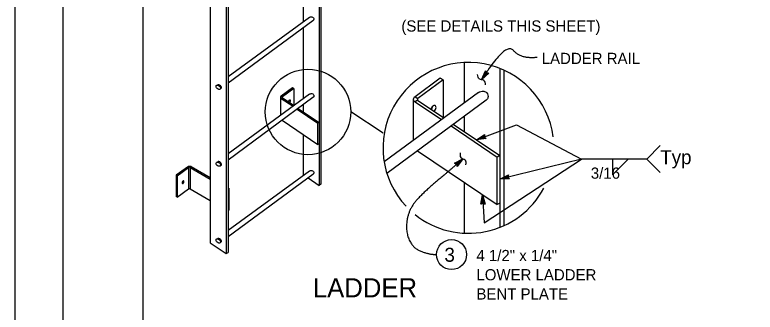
# Model space of a CAD drawing. Extents: x -893 to 867, y -474 to 712.
# Drawn here: x -893.5 to -431.2, y -190.3 to -4.5 of the extents above; entities that cross this region are included whole.
import ezdxf

# ---------------------------------------------------------------- set-up
doc = ezdxf.new("R2010")
doc.units = 0
for name, color, linetype in [('10 Sheet Format', 7, 'Continuous'), ('60 Nongeo Data', 7, 'Continuous'), ('str_Text-A', 7, 'Continuous')]:
    doc.layers.add(name, color=color, linetype=linetype)

msp = doc.modelspace()

# ---------------------------------------------------------------- linework, layer by layer
at = {"layer": '10 Sheet Format'}
for p, q in [((-863.45, 668.96), (-863.45, -431.04)), ((-813.45, 643.96), (-813.45, -406.04))]:
    msp.add_line(p, q, dxfattribs=at)
for points in [[(-893.45, -474.04), (866.55, -474.04), (866.55, 711.96), (-893.45, 711.96)], [(-863.45, -431.04), (836.55, -431.04), (836.55, 668.96), (-863.45, 668.96)]]:
    msp.add_lwpolyline(points, close=True, dxfattribs=at)
at = {"layer": '60 Nongeo Data'}
for p, q in [((-771.44, 120.46), (-771.44, -147)), ((-703.46, 58.73), (-703.46, -111.12)), ((-702.34, 58.08), (-702.34, -110.3)), ((-713.46, 35.25), (-713.46, -9.05)), ((-761.44, 12.61), (-761.44, -153.7)), ((-760.32, 11.97), (-760.32, -153.09)), ((-709.52, -6.16), (-760.32, -43.37)), ((-707.4, -8.28), (-760.32, -47.34)), ((-713.46, -12.75), (-713.46, -57.11)), ((-612.99, -34.39), (-612.99, -59.74)), ((-590.66, -38.04), (-590.66, -137.31)), ((-588.16, -39.1), (-588.16, -136.25)), ((-627.8, -44.18), (-643.59, -55.75)), ((-625.95, -45.24), (-641.75, -56.81)), ((-625.95, -45.24), (-627.8, -44.18)), ((-625.95, -45.24), (-625.95, -68.72)), ((-767.35, -48.59), (-766.73, -48.29)), ((-765.22, -50.93), (-764.66, -50.46)), ((-720.09, -50.14), (-727.17, -55.32)), ((-719.27, -50.62), (-726.34, -55.8)), ((-719.27, -50.62), (-720.09, -50.14)), ((-719.27, -50.62), (-719.27, -61.13)), ((-709.44, -54.16), (-760.32, -91.44)), ((-727.17, -55.32), (-726.34, -55.8)), ((-604, -53.16), (-662.9, -96.3)), ((-707.32, -56.28), (-760.32, -95.41)), ((-727.65, -56.03), (-727.65, -67.5)), ((-726.5, -56.26), (-727.14, -56.73)), ((-727.14, -56.73), (-719.75, -61.71)), ((-726.5, -56.26), (-719.1, -61.24)), ((-599.27, -57.89), (-661.17, -103.59)), ((-644.67, -57.33), (-644.67, -82.94)), ((-643.59, -55.75), (-641.75, -56.81)), ((-642.11, -57.84), (-643.54, -58.89)), ((-643.54, -58.89), (-627.02, -70.01)), ((-642.11, -57.84), (-625.59, -68.96)), ((-717.09, -63.5), (-704.18, -72.19)), ((-716.45, -63.03), (-703.46, -71.77)), ((-713.46, -60.81), (-713.46, -65.04)), ((-612.99, -68), (-612.99, -77.44)), ((-726.5, -70.44), (-704.18, -85.47)), ((-703.46, -71.77), (-704.18, -72.19)), ((-704.18, -85.47), (-704.18, -72.19)), ((-619.67, -72.95), (-590.66, -92.48)), ((-621.09, -74), (-592.27, -93.41)), ((-713.46, -79.22), (-713.46, -104.43)), ((-703.46, -85.05), (-704.18, -85.47)), ((-642.1, -89.51), (-592.27, -123.06)), ((-767.31, -96.62), (-766.69, -96.32)), ((-590.66, -92.48), (-592.27, -93.41)), ((-592.27, -123.06), (-592.27, -93.41)), ((-785.7, -99.64), (-792.77, -104.82)), ((-792.01, -105.16), (-784.94, -99.97)), ((-784.94, -99.97), (-785.7, -99.64)), ((-784.94, -99.97), (-784.94, -113.25)), ((-783.31, -99.38), (-783.98, -99.94)), ((-783.98, -99.94), (-783.98, -113.34)), ((-783.98, -99.94), (-771.44, -107.18)), ((-783.31, -99.38), (-771.44, -106.23)), ((-765.18, -98.96), (-764.62, -98.49)), ((-792.77, -104.82), (-792.77, -118.06)), ((-792.01, -105.16), (-792.77, -104.82)), ((-792.01, -105.16), (-792.01, -118.5)), ((-709.52, -102.16), (-760.32, -139.37)), ((-707.4, -104.28), (-760.32, -143.34)), ((-713.46, -104.43), (-713.02, -104.72)), ((-710.39, -106.49), (-703.46, -111.12)), ((-702.34, -110.3), (-703.46, -111.12)), ((-612.99, -109.11), (-612.99, -140.96)), ((-792.01, -118.5), (-784.94, -113.25)), ((-783.98, -113.34), (-771.44, -120.57)), ((-760.32, -112.65), (-759.6, -113.07)), ((-759.6, -113.07), (-760.32, -113.6)), ((-759.6, -126.46), (-759.6, -113.07)), ((-792.01, -118.5), (-792.77, -118.06)), ((-590.66, -122.13), (-592.27, -123.06)), ((-759.6, -126.46), (-760.32, -126.99)), ((-771.44, -147), (-761.44, -153.7)), ((-767.35, -144.59), (-766.73, -144.29)), ((-765.22, -146.93), (-764.66, -146.46)), ((-761.44, -153.7), (-760.33, -153.05))]:
    msp.add_line(p, q, dxfattribs=at)
for points in [[(-727.17, -55.32), (-727.42, -55.54), (-727.52, -55.66), (-727.59, -55.78), (-727.63, -55.9), (-727.65, -56.03), (-727.63, -56.16), (-727.59, -56.29), (-727.52, -56.41), (-727.42, -56.52), (-727.3, -56.63), (-727.15, -56.73)], [(-721.3, -58.28), (-721.31, -58.13), (-721.35, -58), (-721.4, -57.9), (-721.48, -57.82), (-721.58, -57.77), (-721.69, -57.75), (-721.81, -57.76), (-721.94, -57.8), (-722.07, -57.87), (-722.21, -57.97), (-722.33, -58.09), (-722.45, -58.23), (-722.55, -58.38), (-722.64, -58.55), (-722.71, -58.72), (-722.73, -58.8)], [(-643.59, -55.75), (-644.16, -56.23), (-644.38, -56.49), (-644.54, -56.76), (-644.63, -57.04), (-644.67, -57.33), (-644.63, -57.62), (-644.54, -57.9), (-644.38, -58.17), (-644.16, -58.43), (-643.88, -58.66), (-643.55, -58.88)], [(-630.49, -62.35), (-630.52, -62.02), (-630.59, -61.74), (-630.72, -61.5), (-630.9, -61.32), (-631.11, -61.21), (-631.36, -61.17), (-631.63, -61.19), (-631.92, -61.28), (-632.22, -61.44), (-632.52, -61.65), (-632.8, -61.92), (-633.06, -62.23), (-633.29, -62.58), (-633.49, -62.95), (-633.64, -63.34), (-633.69, -63.51)], [(-788.97, -109.56), (-788.95, -109.67), (-788.91, -109.77), (-788.85, -109.85), (-788.78, -109.91), (-788.7, -109.94), (-788.61, -109.95), (-788.51, -109.93), (-788.41, -109.88), (-788.31, -109.82), (-788.21, -109.73), (-788.12, -109.62), (-788.04, -109.49), (-787.97, -109.36), (-787.91, -109.22), (-787.87, -109.07), (-787.85, -108.93), (-787.85, -108.8), (-787.86, -108.67), (-787.89, -108.57), (-787.94, -108.48), (-788, -108.41), (-788.08, -108.36), (-788.16, -108.34), (-788.26, -108.35), (-788.36, -108.38), (-788.46, -108.44), (-788.56, -108.52), (-788.65, -108.62), (-788.74, -108.73), (-788.82, -108.86), (-788.88, -109), (-788.93, -109.14), (-788.96, -109.29), (-788.97, -109.43), (-788.97, -109.56)]]:
    msp.add_lwpolyline(points, dxfattribs=at)
for centre, radius, start, end in [((-766.33, -49.27), 1.06, 81.2714, 112.2127), ((-766.69, -50.42), 2.26, 13.2732, 76.7268), ((-765.05, -50.03), 0.581, 312.2641, 12.3094), ((-726.18, -56.11), 0.35, 116.4801, 205.1705), ((-723.88, -57.65), 1.7, 315.3447, 349.095), ((-722.94, -58.19), 1.64, 312.5144, 357.0744), ((-641.4, -57.51), 0.782, 116.4801, 205.1705), ((-636.25, -60.94), 3.79, 315.3447, 349.095), ((-634.15, -62.16), 3.67, 312.5144, 357.0744), ((-766.28, -97.31), 1.06, 81.2714, 112.2127), ((-766.64, -98.46), 2.26, 13.2732, 76.7268), ((-784.25, -101.81), 2.61, 68.8373, 123.618), ((-784.43, -100.69), 0.879, 59.1347, 125.0691), ((-765.01, -98.06), 0.581, 312.2641, 12.3094), ((-789.98, -108.45), 1.38, 317.1746, 355.2862), ((-784.54, -114.22), 1.05, 57.9434, 112.4257), ((-766.33, -145.27), 1.06, 81.2714, 112.2127), ((-766.69, -146.42), 2.26, 13.2732, 76.7268), ((-765.05, -146.03), 0.581, 312.2641, 12.3094)]:
    msp.add_arc(centre, radius, start, end, dxfattribs=at)
for centre in [(-766.44, -49.86), (-766.4, -97.89), (-766.44, -145.86)]:
    msp.add_ellipse(centre, major_axis=(1.22, -1.07), ratio=0.632981, dxfattribs=at)
for points in [[(-709.52, -6.16), (-709.28, -6.02), (-708.9, -5.78), (-708, -5.67), (-707.13, -6.17), (-706.8, -6.8), (-706.84, -7.64), (-706.96, -7.88), (-707.23, -8.16), (-707.4, -8.28)], [(-599.58, -48.3), (-599.62, -47.04), (-600.05, -44.92), (-604.01, -45.22), (-604.45, -43.09), (-604.49, -41.83)], [(-709.44, -54.16), (-709.2, -54.02), (-708.81, -53.78), (-707.91, -53.67), (-707.04, -54.17), (-706.71, -54.8), (-706.75, -55.64), (-706.87, -55.88), (-707.14, -56.16), (-707.32, -56.28)], [(-604, -53.16), (-603.47, -52.83), (-602.6, -52.3), (-600.6, -52.07), (-598.65, -53.17), (-597.92, -54.58), (-598.01, -56.45), (-598.28, -57), (-598.87, -57.61), (-599.27, -57.89)], [(-615.32, -90.74), (-615.57, -91.97), (-615.64, -94.15), (-611.71, -94.76), (-611.78, -96.94), (-612.03, -98.17)], [(-709.52, -102.16), (-709.28, -102.02), (-708.9, -101.78), (-708, -101.67), (-707.13, -102.17), (-706.8, -102.8), (-706.84, -103.64), (-706.96, -103.88), (-707.23, -104.16), (-707.4, -104.28)]]:
    msp.add_open_spline(points, degree=3, dxfattribs=at)
at = {"layer": 'str_Text-A'}
for p, q in [((-663.48, -78.55), (-683.72, -65.23)), ((-498.95, -94.64), (-490.44, -86.12)), ((-539.59, -94.64), (-590.64, -107.16)), ((-498.95, -94.64), (-539.59, -94.64)), ((-520.38, -104.59), (-510.42, -94.64)), ((-520.38, -94.64), (-520.38, -104.59)), ((-498.95, -94.64), (-490.44, -103.15))]:
    msp.add_line(p, q, dxfattribs=at)
for points in [[(-597.51, -41.05), (-602.03, -45.07), (-599.64, -39.51), (-599.48, -39.89), (-601.24, -43.95), (-597.91, -41.02), (-598.32, -40.98), (-600.44, -42.86), (-599.32, -40.26), (-599.16, -40.64), (-599.64, -41.76), (-598.72, -40.94), (-599.04, -40.92), (-599.64, -39.51), (-599.04, -40.92)], [(-599.18, -81.83), (-605.17, -82.71), (-600.12, -79.37), (-600.19, -79.78), (-603.89, -82.22), (-599.5, -81.58), (-599.82, -81.33), (-602.63, -81.74), (-600.26, -80.18), (-600.33, -80.58), (-601.36, -81.25), (-600.14, -81.07), (-600.39, -80.88), (-600.12, -79.37), (-600.39, -80.88)], [(-619, -97.32), (-613.67, -94.45), (-617.28, -99.31), (-617.35, -98.91), (-614.71, -95.35), (-618.61, -97.45), (-618.23, -97.58), (-615.73, -96.23), (-617.42, -98.51), (-617.49, -98.11), (-616.76, -97.12), (-617.84, -97.71), (-617.54, -97.81), (-617.28, -99.31), (-617.54, -97.81)], [(-584.59, -107.03), (-590.64, -107.16), (-585.22, -104.48), (-585.34, -104.87), (-589.31, -106.83), (-584.88, -106.74), (-585.16, -106.45), (-588, -106.51), (-585.46, -105.26), (-585.58, -105.65), (-586.68, -106.19), (-585.45, -106.16), (-585.67, -105.94), (-585.22, -104.48), (-585.67, -105.94)], [(-602.41, -122.88), (-601.41, -116.91), (-599.79, -122.74), (-600.15, -122.55), (-601.33, -118.28), (-602.07, -122.65), (-601.74, -122.42), (-601.26, -119.62), (-600.51, -122.35), (-600.87, -122.16), (-601.19, -120.98), (-601.4, -122.2), (-601.14, -122.02), (-599.79, -122.74), (-601.14, -122.02)]]:
    msp.add_lwpolyline(points, close=True, dxfattribs=at)
for points in [[(-605.17, -82.71), (-580.13, -73.29), (-539.59, -94.64)], [(-601.41, -116.91), (-600.46, -134.49), (-539.59, -94.64)]]:
    msp.add_lwpolyline(points, dxfattribs=at)
for centre, radius in [((-710.41, -65.23), 26.69), ((-620.8, -154.36), 9.38)]:
    msp.add_circle(centre, radius, dxfattribs=at)
for start, end in [(7.3585, 223.1913), (231.3707, 331.8313)]:
    msp.add_arc((-610.24, -87.67), 53.36, start, end, dxfattribs=at)
for points in [[(-567.27, -31.16), (-577.42, -32.31), (-586.94, -21.32), (-602.03, -45.07)], [(-613.67, -94.45), (-621.61, -101.56), (-636.21, -113.54), (-647.32, -125.31), (-649.72, -139.69), (-644.71, -150.59), (-634.25, -154.29), (-630.18, -154.36)]]:
    msp.add_open_spline(points, degree=2, dxfattribs=at)

# ---------------------------------------------------------------- texts
for s, height, p in [('(SEE DETAILS THIS SHEET)', 7, (-652.12, -15.02)), ('LADDER RAIL', 7, (-564.48, -35.28)), ('Typ', 8.75, (-490.48, -97.88)), ('3/16', 7, (-533.82, -106.95)), ('3', 8.75, (-625.22, -158.82)), ('4 1/2" x 1/4"', 7, (-605.26, -158.43)), ('LOWER LADDER', 7, (-605.26, -170.43)), ('LADDER', 12, (-707.39, -181.1)), ('BENT PLATE', 7, (-605.26, -182.43))]:
    msp.add_text(s, height=height, dxfattribs=at).set_placement(p)

doc.saveas('drawing.dxf')
